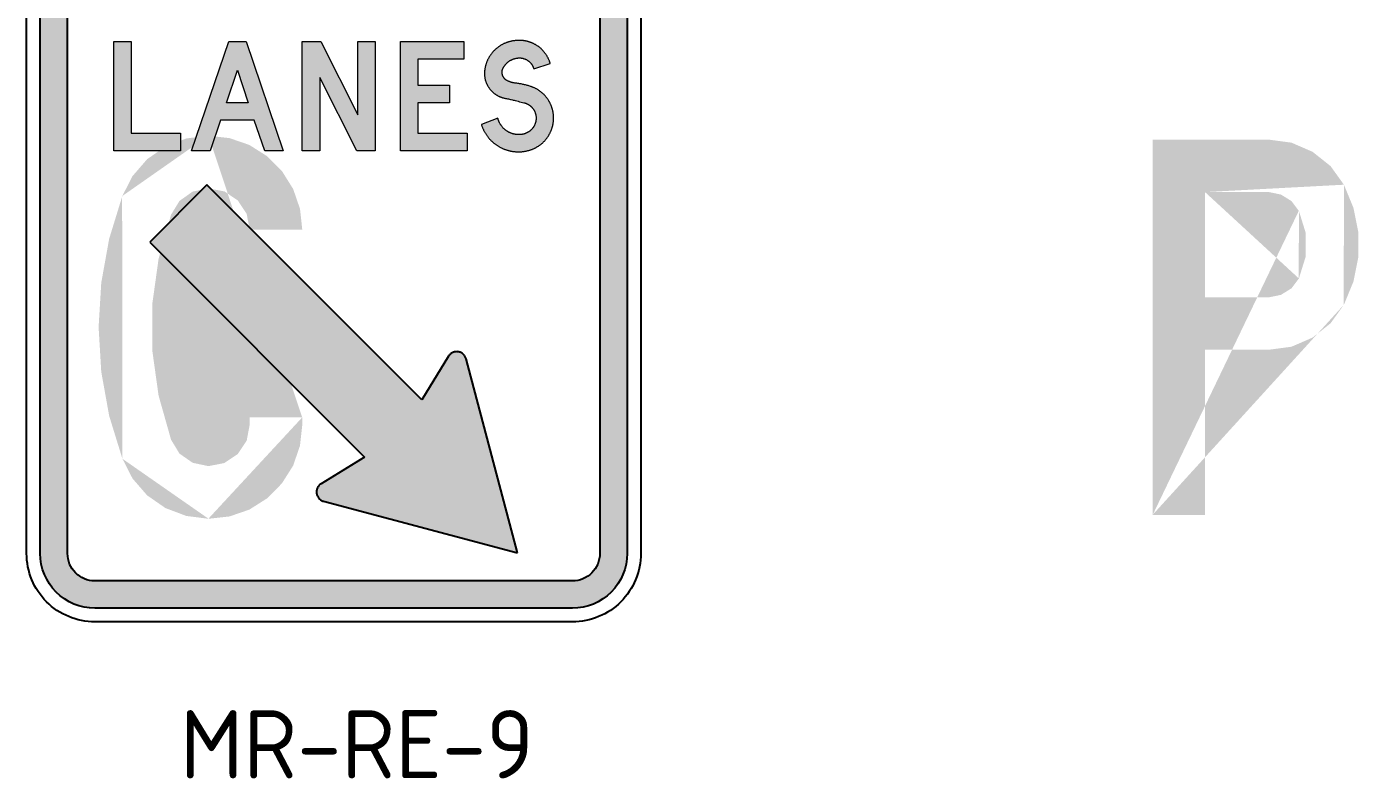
# Model space of a CAD drawing. Extents: x 214 to 1038, y -1303 to 253.
# Drawn here: x 214.1 to 409.2, y 50.1 to 160.3 of the extents above; entities that cross this region are included whole.
import ezdxf

# ---------------------------------------------------------------- set-up
doc = ezdxf.new("R2010")
doc.units = 0
doc.linetypes.add('CENTERX2', pattern=[101.6, 63.5, -12.7, 12.7, -12.7])
for name, color, linetype in [('GREEN', 84, 'CONTINUOUS'), ('L25', 1, 'CONTINUOUS'), ('L35', 3, 'CONTINUOUS')]:
    doc.layers.add(name, color=color, linetype=linetype)
doc.styles.add('ISO', font='iso3098b.shx')

msp = doc.modelspace()

# ---------------------------------------------------------------- hatches: boundary and pattern name
at = {"layer": 'GREEN'}
h = msp.add_hatch(color=256, dxfattribs=at)
h.paths.add_polyline_path([(254.47, 101.95), (254.44, 101.95)], flags=16)
edge = h.paths.add_edge_path()
edge.add_line((246.76, 103.05), (254.47, 103.05))
edge.add_line((254.47, 103.05), (254.47, 101.95))
edge.add_line((254.13, 98.88), (254.47, 101.95))
edge.add_line((254.13, 98.88), (253.13, 95.97))
edge.add_line((253.13, 95.97), (251.48, 93.36))
edge.add_line((251.48, 93.36), (249.31, 91.17))
edge.add_line((249.31, 91.17), (246.71, 89.52))
edge.add_line((246.71, 89.52), (243.8, 88.52))
edge.add_line((243.8, 88.52), (240.73, 88.18))
edge.add_line((240.73, 88.18), (237.48, 88.59))
edge.add_line((237.48, 88.59), (234.41, 89.75))
edge.add_line((234.41, 89.75), (231.73, 91.61))
edge.add_line((231.73, 91.61), (229.59, 94.08))
edge.add_line((229.59, 94.08), (228.1, 97))
edge.add_line((228.1, 97), (226.17, 103.26))
edge.add_line((226.17, 103.26), (225.01, 109.71))
edge.add_line((225.01, 109.71), (224.62, 116.25))
edge.add_line((224.62, 116.25), (225.01, 122.77))
edge.add_line((225.01, 122.77), (226.17, 129.22))
edge.add_line((226.17, 129.22), (228.1, 135.48))
edge.add_line((228.1, 135.48), (229.59, 138.39))
edge.add_line((229.59, 138.39), (231.73, 140.87))
edge.add_line((231.73, 140.87), (234.41, 142.72))
edge.add_line((234.41, 142.72), (237.48, 143.91))
edge.add_line((237.48, 143.91), (240.73, 144.3))
edge.add_line((240.73, 144.3), (243.8, 143.96))
edge.add_line((243.8, 143.96), (246.71, 142.96))
edge.add_line((246.71, 142.96), (249.31, 141.31))
edge.add_line((249.31, 141.31), (251.48, 139.14))
edge.add_line((251.48, 139.14), (253.13, 136.51))
edge.add_line((253.13, 136.51), (254.13, 133.6))
edge.add_line((254.13, 133.6), (254.47, 130.53))
edge.add_line((254.47, 130.53), (246.76, 130.53))
edge.add_line((246.76, 130.53), (246.32, 132.85))
edge.add_line((246.32, 132.85), (245.01, 134.84))
edge.add_line((245.01, 134.84), (243.05, 136.15))
edge.add_line((243.05, 136.15), (240.73, 136.59))
edge.add_line((240.73, 136.59), (238.41, 136.13))
edge.add_line((238.41, 136.13), (236.48, 134.76))
edge.add_line((236.48, 134.76), (235.24, 132.75))
edge.add_line((235.24, 132.75), (233.41, 126.28))
edge.add_line((233.41, 126.28), (232.48, 119.6))
edge.add_line((232.48, 119.6), (232.48, 112.88))
edge.add_line((232.48, 112.88), (233.41, 106.23))
edge.add_line((233.41, 106.23), (235.24, 99.76))
edge.add_line((235.24, 99.76), (236.48, 97.72))
edge.add_line((236.48, 97.72), (238.41, 96.38))
edge.add_line((238.41, 96.38), (240.73, 95.89))
edge.add_line((240.73, 95.89), (243.05, 96.35))
edge.add_line((243.05, 96.35), (245.01, 97.67))
edge.add_line((245.01, 97.67), (246.32, 99.63))
edge.add_line((246.32, 99.63), (246.76, 101.95))
edge.add_line((246.76, 101.95), (246.76, 103.05))
edge = h.paths.add_edge_path(flags=16)
edge.add_line((254.47, 103.05), (254.44, 103.05))
edge.add_line((240.73, 144.3), (240.7, 144.3))
edge.add_line((228.1, 135.48), (228.07, 135.48))
edge.add_line((228.1, 97), (228.07, 97))
edge.add_line((240.73, 88.18), (240.7, 88.18))
h = msp.add_hatch(color=256, dxfattribs=at)
h.paths.add_polyline_path([(396.13, 136.05), (396.1, 136.05)], flags=16)
edge = h.paths.add_edge_path(flags=17)
edge.add_line((386.77, 120.63), (386.77, 136.05))
edge.add_line((386.77, 136.05), (396.13, 136.05))
edge.add_line((397.88, 135.69), (396.13, 136.05))
edge.add_line((397.88, 135.69), (399.43, 134.73))
edge.add_line((399.43, 134.73), (400.51, 133.29))
edge.add_line((400.51, 133.29), (401.52, 130.04))
edge.add_line((401.52, 130.04), (401.52, 126.64))
edge.add_line((401.52, 126.64), (400.51, 123.39))
edge.add_line((400.51, 123.39), (399.43, 121.95))
edge.add_line((399.43, 121.95), (397.88, 120.99))
edge.add_line((397.88, 120.99), (396.13, 120.63))
edge.add_line((396.13, 120.63), (386.77, 120.63))
h.paths.add_polyline_path([(396.1, 143.73), (396.13, 143.73)], flags=16)
edge = h.paths.add_edge_path()
edge.add_line((386.77, 88.75), (379.09, 88.75))
edge.add_line((379.09, 88.75), (379.09, 143.73))
edge.add_line((379.09, 143.73), (396.13, 143.73))
edge.add_line((399.43, 143.29), (396.13, 143.73))
edge.add_line((399.43, 143.29), (402.52, 141.95))
edge.add_line((402.52, 141.95), (405.15, 139.86))
edge.add_line((405.15, 139.86), (407.11, 137.13))
edge.add_line((407.11, 137.13), (408.5, 133.75))
edge.add_line((408.5, 133.75), (409.22, 130.17))
edge.add_line((409.22, 130.17), (409.22, 126.51))
edge.add_line((409.22, 126.51), (408.5, 122.93))
edge.add_line((408.5, 122.93), (407.11, 119.55))
edge.add_line((407.11, 119.55), (405.15, 116.82))
edge.add_line((405.15, 116.82), (402.52, 114.73))
edge.add_line((402.52, 114.73), (399.43, 113.39))
edge.add_line((399.43, 113.39), (396.13, 112.95))
edge.add_line((396.13, 112.95), (386.77, 112.95))
edge.add_line((386.77, 112.95), (386.77, 88.75))
edge = h.paths.add_edge_path()
edge.add_line((386.77, 136.05), (386.75, 136.05))
edge.add_line((400.51, 123.39), (400.49, 123.39))
edge.add_line((400.51, 133.29), (400.49, 133.29))
edge.add_line((379.09, 88.75), (379.07, 88.75))
edge.add_line((407.11, 119.55), (407.08, 119.55))
edge.add_line((407.11, 137.13), (407.08, 137.13))
h = msp.add_hatch(color=256, dxfattribs=at)
h.paths.add_polyline_path([(396.13, 136.05), (396.1, 136.05)], flags=16)
edge = h.paths.add_edge_path(flags=17)
edge.add_line((386.77, 120.63), (386.77, 136.05))
edge.add_line((386.77, 136.05), (396.13, 136.05))
edge.add_line((397.88, 135.69), (396.13, 136.05))
edge.add_line((397.88, 135.69), (399.43, 134.73))
edge.add_line((399.43, 134.73), (400.51, 133.29))
edge.add_line((400.51, 133.29), (401.52, 130.04))
edge.add_line((401.52, 130.04), (401.52, 126.64))
edge.add_line((401.52, 126.64), (400.51, 123.39))
edge.add_line((400.51, 123.39), (399.43, 121.95))
edge.add_line((399.43, 121.95), (397.88, 120.99))
edge.add_line((397.88, 120.99), (396.13, 120.63))
edge.add_line((396.13, 120.63), (386.77, 120.63))
h.paths.add_polyline_path([(396.1, 143.73), (396.13, 143.73)], flags=16)
edge = h.paths.add_edge_path()
edge.add_line((386.77, 88.75), (379.09, 88.75))
edge.add_line((379.09, 88.75), (379.09, 143.73))
edge.add_line((379.09, 143.73), (396.13, 143.73))
edge.add_line((399.43, 143.29), (396.13, 143.73))
edge.add_line((399.43, 143.29), (402.52, 141.95))
edge.add_line((402.52, 141.95), (405.15, 139.86))
edge.add_line((405.15, 139.86), (407.11, 137.13))
edge.add_line((407.11, 137.13), (408.5, 133.75))
edge.add_line((408.5, 133.75), (409.22, 130.17))
edge.add_line((409.22, 130.17), (409.22, 126.51))
edge.add_line((409.22, 126.51), (408.5, 122.93))
edge.add_line((408.5, 122.93), (407.11, 119.55))
edge.add_line((407.11, 119.55), (405.15, 116.82))
edge.add_line((405.15, 116.82), (402.52, 114.73))
edge.add_line((402.52, 114.73), (399.43, 113.39))
edge.add_line((399.43, 113.39), (396.13, 112.95))
edge.add_line((396.13, 112.95), (386.77, 112.95))
edge.add_line((386.77, 112.95), (386.77, 88.75))
edge = h.paths.add_edge_path()
edge.add_line((386.77, 136.05), (386.75, 136.05))
edge.add_line((400.51, 123.39), (400.49, 123.39))
edge.add_line((400.51, 133.29), (400.49, 133.29))
edge.add_line((379.09, 88.75), (379.07, 88.75))
edge.add_line((407.11, 119.55), (407.08, 119.55))
edge.add_line((407.11, 137.13), (407.08, 137.13))
at = {"layer": 'L25'}
h = msp.add_hatch(color=256, dxfattribs=at)
edge = h.paths.add_edge_path(flags=16)
edge.add_line((220.07, 83.08), (220.07, 243.08))
edge.add_arc((224.07, 243.08), 4, 90, 180, ccw=False)
edge.add_line((224.07, 247.08), (294.07, 247.08))
edge.add_arc((294.07, 243.08), 4, 0, 90, ccw=False)
edge.add_line((298.07, 243.08), (298.07, 83.08))
edge.add_arc((294.07, 83.08), 4, -90, 0, ccw=False)
edge.add_line((294.07, 79.08), (224.07, 79.08))
edge.add_arc((224.07, 83.08), 4, 180, 270, ccw=False)
edge = h.paths.add_edge_path()
edge.add_line((216.07, 83.08), (216.07, 243.08))
edge.add_arc((224.07, 243.08), 8, 90, 180, ccw=False)
edge.add_line((224.07, 251.08), (294.07, 251.08))
edge.add_arc((294.07, 243.08), 8, 0, 90, ccw=False)
edge.add_line((302.07, 243.08), (302.07, 83.08))
edge.add_arc((294.07, 83.08), 8, -90, 0, ccw=False)
edge.add_line((294.07, 75.08), (224.07, 75.08))
edge.add_arc((224.07, 83.08), 8, 180, 270, ccw=False)
h = msp.add_hatch(color=256, dxfattribs=at)
h.paths.add_polyline_path([(268.86, 158.1), (278.14, 158.1), (278.14, 155.54), (271.42, 155.54), (271.42, 151.7), (276.06, 151.7), (276.06, 149.14), (271.42, 149.14), (271.42, 144.66), (278.62, 144.66), (278.62, 142.1), (268.86, 142.1)])
h.paths.add_polyline_path([(254.46, 158.1), (257.17, 158.1), (262.61, 147.38), (262.61, 158.1), (265.17, 158.1), (265.17, 142.1), (262.45, 142.1), (257.02, 152.82), (257.02, 142.1), (254.46, 142.1)])
h.paths.add_polyline_path([(238.25, 142.1), (243.68, 158.1), (246.24, 158.1), (251.67, 142.1), (248.96, 142.1), (247.44, 146.58), (242.48, 146.58), (240.96, 142.1)])
h.paths.add_polyline_path([(246.56, 149.14), (243.36, 149.14), (244.96, 153.94)], flags=16)
h.paths.add_polyline_path([(226.84, 158.1), (229.4, 158.1), (229.4, 144.66), (236.6, 144.66), (236.6, 142.1), (226.84, 142.1)])
h.paths.add_polyline_path([(286.15, 158.26), (286.07, 158.26), (285.99, 158.26), (285.91, 158.26), (285.83, 158.25), (285.74, 158.25), (285.66, 158.24), (285.58, 158.23), (285.5, 158.22), (285.42, 158.21), (285.34, 158.2), (285.26, 158.19), (285.18, 158.17), (285.1, 158.16), (285.02, 158.14), (284.94, 158.12), (284.86, 158.1), (284.78, 158.08), (284.7, 158.06), (284.63, 158.03), (284.55, 158.01), (284.47, 157.98), (284.4, 157.95), (284.32, 157.92), (284.24, 157.89), (284.17, 157.86), (284.09, 157.83), (284.02, 157.8), (283.94, 157.76), (283.87, 157.72), (283.8, 157.69), (283.73, 157.65), (283.66, 157.61), (283.58, 157.57), (283.51, 157.52), (283.45, 157.48), (283.38, 157.44), (283.31, 157.39), (283.24, 157.34), (283.18, 157.3), (283.11, 157.25), (283.05, 157.2), (282.99, 157.14), (282.92, 157.09), (282.86, 157.04), (282.8, 156.98), (282.74, 156.93), (282.68, 156.88), (282.62, 156.82), (282.56, 156.76), (282.51, 156.7), (282.45, 156.64), (282.4, 156.58), (282.34, 156.52), (282.29, 156.46), (282.24, 156.39), (282.19, 156.33), (282.14, 156.26), (282.09, 156.2), (282.04, 156.13), (282, 156.06), (281.95, 155.99), (281.91, 155.93), (281.87, 155.86), (281.82, 155.79), (281.79, 155.71), (281.75, 155.64), (281.71, 155.57), (281.67, 155.5), (281.63, 155.43), (281.6, 155.35), (281.57, 155.28), (281.53, 155.2), (281.5, 155.13), (281.47, 155.05), (281.45, 154.97), (281.42, 154.9), (281.39, 154.82), (281.37, 154.74), (281.35, 154.66), (281.32, 154.58), (281.31, 154.5), (281.28, 154.42), (281.27, 154.35), (281.25, 154.26), (281.24, 154.18), (281.22, 154.11), (281.21, 154.02), (281.2, 153.94), (281.19, 153.87), (281.18, 153.8), (281.18, 153.73), (281.17, 153.66), (281.16, 153.59), (281.16, 153.52), (281.16, 153.45), (281.16, 153.38), (281.16, 153.31), (281.17, 153.24), (281.17, 153.17), (281.18, 153.1), (281.19, 153.03), (281.2, 152.96), (281.2, 152.88), (281.22, 152.81), (281.23, 152.74), (281.24, 152.68), (281.26, 152.61), (281.27, 152.54), (281.29, 152.47), (281.31, 152.4), (281.33, 152.33), (281.36, 152.27), (281.38, 152.2), (281.4, 152.13), (281.43, 152.07), (281.45, 152), (281.48, 151.94), (281.51, 151.87), (281.54, 151.81), (281.57, 151.75), (281.61, 151.68), (281.64, 151.62), (281.68, 151.56), (281.71, 151.5), (281.75, 151.44), (281.79, 151.38), (281.83, 151.32), (281.87, 151.26), (281.91, 151.21), (281.95, 151.15), (282, 151.09), (282.04, 151.04), (282.09, 150.99), (282.14, 150.93), (282.18, 150.88), (282.23, 150.83), (282.29, 150.78), (282.34, 150.73), (282.39, 150.68), (282.44, 150.64), (282.49, 150.59), (282.55, 150.55), (282.6, 150.5), (282.66, 150.46), (282.72, 150.42), (282.78, 150.38), (282.84, 150.34), (282.9, 150.3), (282.96, 150.26), (283.01, 150.23), (283.07, 150.19), (283.13, 150.16), (283.2, 150.13), (283.26, 150.1), (283.32, 150.07), (283.38, 150.04), (283.44, 150.01), (283.51, 149.99), (283.57, 149.96), (283.64, 149.94), (283.7, 149.92), (283.77, 149.9), (283.83, 149.87), (283.9, 149.86), (283.97, 149.84), (284.03, 149.82), (284.1, 149.81), (284.17, 149.79), (284.23, 149.78), (284.38, 149.76), (284.52, 149.73), (284.67, 149.7), (284.81, 149.67), (284.96, 149.64), (285.1, 149.61), (285.25, 149.57), (285.39, 149.54), (285.53, 149.5), (285.67, 149.46), (285.89, 149.41), (286.1, 149.35), (286.31, 149.3), (286.52, 149.24), (286.74, 149.19), (286.95, 149.14), (287.01, 149.13), (287.06, 149.12), (287.11, 149.1), (287.17, 149.08), (287.22, 149.06), (287.27, 149.04), (287.33, 149.02), (287.37, 149), (287.42, 148.98), (287.48, 148.95), (287.53, 148.93), (287.57, 148.9), (287.62, 148.87), (287.67, 148.84), (287.72, 148.81), (287.76, 148.78), (287.8, 148.74), (287.85, 148.71), (287.89, 148.68), (287.94, 148.64), (287.98, 148.6), (288.02, 148.56), (288.06, 148.52), (288.1, 148.48), (288.14, 148.44), (288.17, 148.4), (288.21, 148.36), (288.24, 148.32), (288.28, 148.27), (288.31, 148.22), (288.34, 148.18), (288.37, 148.13), (288.4, 148.09), (288.43, 148.04), (288.46, 147.99), (288.48, 147.94), (288.51, 147.89), (288.53, 147.84), (288.55, 147.79), (288.57, 147.73), (288.6, 147.68), (288.61, 147.63), (288.63, 147.58), (288.64, 147.52), (288.66, 147.47), (288.67, 147.42), (288.68, 147.36), (288.69, 147.31), (288.7, 147.25), (288.71, 147.2), (288.72, 147.14), (288.73, 147.08), (288.73, 147.03), (288.73, 146.97), (288.73, 146.92), (288.73, 146.86), (288.73, 146.81), (288.73, 146.75), (288.73, 146.69), (288.72, 146.64), (288.71, 146.58), (288.7, 146.53), (288.69, 146.47), (288.68, 146.42), (288.67, 146.36), (288.66, 146.31), (288.64, 146.25), (288.63, 146.2), (288.61, 146.14), (288.59, 146.09), (288.57, 146.04), (288.55, 145.98), (288.53, 145.93), (288.51, 145.88), (288.48, 145.83), (288.46, 145.78), (288.43, 145.73), (288.4, 145.68), (288.37, 145.63), (288.34, 145.58), (288.31, 145.54), (288.28, 145.49), (288.25, 145.45), (288.21, 145.4), (288.18, 145.36), (288.14, 145.32), (288.1, 145.27), (288.06, 145.23), (288.02, 145.19), (287.98, 145.15), (287.94, 145.11), (287.9, 145.08), (287.86, 145.04), (287.82, 145), (287.77, 144.97), (287.72, 144.94), (287.68, 144.9), (287.63, 144.87), (287.58, 144.84), (287.53, 144.81), (287.48, 144.78), (287.43, 144.76), (287.39, 144.73), (287.34, 144.71), (287.28, 144.68), (287.23, 144.66), (287.18, 144.64), (287.13, 144.62), (287.07, 144.6), (287.02, 144.59), (286.97, 144.57), (286.91, 144.56), (286.86, 144.54), (286.8, 144.53), (286.75, 144.52), (286.69, 144.51), (286.63, 144.5), (286.57, 144.49), (286.5, 144.49), (286.44, 144.48), (286.38, 144.48), (286.31, 144.48), (286.25, 144.47), (286.18, 144.47), (286.11, 144.47), (286.05, 144.48), (285.99, 144.48), (285.92, 144.48), (285.86, 144.49), (285.79, 144.5), (285.73, 144.51), (285.66, 144.52), (285.6, 144.53), (285.54, 144.54), (285.47, 144.56), (285.41, 144.57), (285.35, 144.59), (285.29, 144.61), (285.23, 144.62), (285.16, 144.65), (285.1, 144.67), (285.04, 144.69), (284.98, 144.72), (284.92, 144.74), (284.86, 144.77), (284.8, 144.8), (284.75, 144.83), (284.69, 144.85), (284.63, 144.89), (284.58, 144.92), (284.52, 144.95), (284.47, 144.99), (284.41, 145.02), (284.36, 145.06), (284.3, 145.1), (284.26, 145.14), (284.2, 145.18), (284.15, 145.22), (284.1, 145.26), (284.06, 145.31), (284.01, 145.35), (283.96, 145.39), (283.92, 145.44), (283.87, 145.49), (283.83, 145.54), (283.79, 145.58), (283.74, 145.63), (283.7, 145.69), (283.67, 145.74), (283.63, 145.79), (283.59, 145.84), (283.55, 145.89), (283.52, 145.95), (283.48, 146.01), (283.45, 146.06), (283.42, 146.12), (283.39, 146.18), (283.36, 146.23), (283.33, 146.29), (283.3, 146.35), (283.28, 146.41), (283.25, 146.47), (283.23, 146.53), (283.21, 146.59), (283.19, 146.65), (283.17, 146.72), (283.15, 146.78), (283.13, 146.84), (283.12, 146.9), (280.72, 145.94), (280.74, 145.86), (280.77, 145.77), (280.8, 145.69), (280.83, 145.61), (280.86, 145.53), (280.9, 145.45), (280.93, 145.37), (280.97, 145.29), (281, 145.21), (281.04, 145.13), (281.08, 145.05), (281.12, 144.97), (281.16, 144.89), (281.21, 144.82), (281.25, 144.74), (281.3, 144.67), (281.34, 144.59), (281.39, 144.52), (281.44, 144.44), (281.49, 144.37), (281.54, 144.3), (281.59, 144.23), (281.64, 144.16), (281.7, 144.09), (281.75, 144.02), (281.81, 143.96), (281.87, 143.89), (281.92, 143.82), (281.98, 143.76), (282.04, 143.7), (282.11, 143.63), (282.17, 143.57), (282.23, 143.51), (282.29, 143.45), (282.36, 143.39), (282.42, 143.33), (282.49, 143.28), (282.56, 143.22), (282.63, 143.17), (282.7, 143.11), (282.77, 143.06), (282.84, 143.01), (282.91, 142.96), (282.99, 142.91), (283.06, 142.86), (283.13, 142.81), (283.21, 142.77), (283.28, 142.72), (283.36, 142.68), (283.43, 142.63), (283.51, 142.6), (283.59, 142.55), (283.67, 142.52), (283.75, 142.48), (283.83, 142.44), (283.91, 142.41), (283.99, 142.37), (284.07, 142.34), (284.15, 142.31), (284.23, 142.28), (284.32, 142.25), (284.4, 142.23), (284.48, 142.2), (284.57, 142.17), (284.65, 142.15), (284.74, 142.13), (284.82, 142.11), (284.91, 142.09), (285, 142.07), (285.08, 142.05), (285.17, 142.03), (285.25, 142.02), (285.34, 142.01), (285.43, 142), (285.51, 141.99), (285.6, 141.98), (285.69, 141.97), (285.78, 141.96), (285.86, 141.96), (285.95, 141.95), (286.04, 141.95), (286.13, 141.95), (286.22, 141.95), (286.31, 141.95), (286.39, 141.96), (286.48, 141.96), (286.57, 141.97), (286.65, 141.97), (286.74, 141.99), (286.83, 142), (286.92, 142.01), (287, 142.02), (287.09, 142.03), (287.18, 142.05), (287.26, 142.07), (287.35, 142.08), (287.43, 142.1), (287.51, 142.12), (287.59, 142.14), (287.67, 142.16), (287.75, 142.18), (287.83, 142.21), (287.9, 142.23), (287.98, 142.26), (288.06, 142.29), (288.13, 142.31), (288.21, 142.35), (288.28, 142.38), (288.36, 142.41), (288.43, 142.44), (288.5, 142.48), (288.58, 142.51), (288.65, 142.55), (288.72, 142.59), (288.79, 142.63), (288.86, 142.67), (288.93, 142.71), (289, 142.75), (289.07, 142.8), (289.14, 142.84), (289.2, 142.89), (289.27, 142.93), (289.33, 142.98), (289.4, 143.03), (289.46, 143.08), (289.52, 143.14), (289.59, 143.19), (289.65, 143.24), (289.71, 143.29), (289.77, 143.35), (289.83, 143.41), (289.88, 143.46), (289.94, 143.52), (289.99, 143.58), (290.05, 143.64), (290.1, 143.7), (290.15, 143.77), (290.2, 143.83), (290.26, 143.89), (290.31, 143.96), (290.35, 144.02), (290.4, 144.09), (290.45, 144.16), (290.49, 144.22), (290.54, 144.29), (290.58, 144.36), (290.62, 144.43), (290.66, 144.5), (290.7, 144.57), (290.74, 144.64), (290.78, 144.72), (290.81, 144.79), (290.85, 144.86), (290.88, 144.94), (290.91, 145.01), (290.94, 145.09), (290.97, 145.16), (291, 145.24), (291.03, 145.32), (291.05, 145.39), (291.08, 145.47), (291.1, 145.55), (291.12, 145.63), (291.14, 145.7), (291.16, 145.78), (291.18, 145.86), (291.2, 145.94), (291.21, 146.02), (291.23, 146.1), (291.24, 146.18), (291.25, 146.26), (291.26, 146.34), (291.27, 146.42), (291.28, 146.5), (291.28, 146.58), (291.29, 146.66), (291.29, 146.75), (291.29, 146.83), (291.29, 146.91), (291.29, 146.99), (291.29, 147.07), (291.29, 147.15), (291.28, 147.23), (291.28, 147.31), (291.27, 147.39), (291.26, 147.47), (291.25, 147.55), (291.24, 147.63), (291.23, 147.71), (291.21, 147.79), (291.2, 147.87), (291.18, 147.95), (291.16, 148.03), (291.15, 148.11), (291.13, 148.18), (291.1, 148.26), (291.08, 148.34), (291.05, 148.42), (291.03, 148.49), (291, 148.57), (290.97, 148.64), (290.95, 148.72), (290.91, 148.8), (290.88, 148.87), (290.85, 148.94), (290.81, 149.02), (290.78, 149.09), (290.74, 149.16), (290.71, 149.23), (290.67, 149.3), (290.62, 149.37), (290.59, 149.44), (290.54, 149.51), (290.5, 149.58), (290.45, 149.65), (290.41, 149.71), (290.36, 149.78), (290.31, 149.84), (290.26, 149.91), (290.21, 149.97), (290.16, 150.03), (290.11, 150.09), (290.06, 150.15), (290, 150.21), (289.95, 150.27), (289.89, 150.33), (289.83, 150.39), (289.77, 150.44), (289.71, 150.5), (289.65, 150.55), (289.59, 150.61), (289.53, 150.66), (289.47, 150.71), (289.41, 150.76), (289.34, 150.81), (289.28, 150.86), (289.21, 150.9), (289.15, 150.95), (289.08, 150.99), (289.01, 151.04), (288.94, 151.08), (288.87, 151.12), (288.8, 151.16), (288.73, 151.2), (288.66, 151.23), (288.58, 151.27), (288.51, 151.31), (288.44, 151.34), (288.37, 151.37), (288.29, 151.4), (288.22, 151.43), (288.14, 151.46), (288.07, 151.49), (287.99, 151.52), (287.91, 151.54), (287.79, 151.58), (287.67, 151.62), (287.55, 151.65), (287.42, 151.69), (287.3, 151.72), (287.18, 151.75), (287.05, 151.78), (286.93, 151.81), (286.8, 151.84), (286.68, 151.86), (286.56, 151.89), (286.43, 151.91), (286.31, 151.93), (286.18, 151.95), (286.05, 151.97), (285.93, 151.99), (285.8, 152.01), (285.67, 152.02), (285.61, 152.03), (285.54, 152.04), (285.47, 152.05), (285.4, 152.07), (285.34, 152.08), (285.27, 152.09), (285.2, 152.11), (285.13, 152.13), (285.07, 152.15), (285, 152.17), (284.94, 152.19), (284.87, 152.21), (284.81, 152.24), (284.74, 152.26), (284.68, 152.29), (284.62, 152.31), (284.56, 152.34), (284.52, 152.36), (284.48, 152.38), (284.44, 152.4), (284.4, 152.42), (284.37, 152.45), (284.33, 152.47), (284.3, 152.5), (284.27, 152.52), (284.23, 152.55), (284.2, 152.58), (284.17, 152.61), (284.14, 152.64), (284.11, 152.67), (284.08, 152.7), (284.05, 152.73), (284.03, 152.77), (284, 152.8), (283.98, 152.84), (283.96, 152.87), (283.93, 152.91), (283.91, 152.95), (283.89, 152.99), (283.87, 153.03), (283.86, 153.06), (283.84, 153.1), (283.82, 153.14), (283.81, 153.18), (283.8, 153.23), (283.79, 153.27), (283.78, 153.31), (283.77, 153.35), (283.76, 153.39), (283.76, 153.44), (283.75, 153.48), (283.75, 153.52), (283.75, 153.56), (283.75, 153.6), (283.75, 153.65), (283.75, 153.69), (283.75, 153.74), (283.76, 153.78), (283.76, 153.82), (283.77, 153.86), (283.78, 153.9), (283.79, 153.94), (283.8, 153.99), (283.81, 154.03), (283.83, 154.07), (283.84, 154.11), (283.86, 154.15), (283.88, 154.19), (283.9, 154.23), (283.92, 154.26), (283.94, 154.32), (283.97, 154.37), (284, 154.42), (284.04, 154.47), (284.07, 154.52), (284.11, 154.57), (284.14, 154.62), (284.18, 154.67), (284.22, 154.71), (284.26, 154.76), (284.3, 154.8), (284.34, 154.85), (284.38, 154.89), (284.42, 154.93), (284.47, 154.98), (284.51, 155.02), (284.56, 155.06), (284.6, 155.1), (284.65, 155.13), (284.7, 155.17), (284.75, 155.21), (284.8, 155.24), (284.85, 155.27), (284.9, 155.31), (284.95, 155.34), (285, 155.37), (285.06, 155.4), (285.11, 155.42), (285.17, 155.45), (285.22, 155.47), (285.28, 155.5), (285.33, 155.52), (285.39, 155.54), (285.44, 155.56), (285.5, 155.58), (285.56, 155.6), (285.62, 155.62), (285.68, 155.63), (285.73, 155.64), (285.79, 155.65), (285.85, 155.67), (285.91, 155.68), (285.97, 155.69), (286.03, 155.69), (286.09, 155.7), (286.15, 155.7), (286.21, 155.7), (286.26, 155.71), (286.32, 155.71), (286.37, 155.7), (286.43, 155.7), (286.48, 155.7), (286.53, 155.69), (286.58, 155.69), (286.64, 155.68), (286.69, 155.67), (286.75, 155.66), (286.8, 155.65), (286.85, 155.63), (286.9, 155.62), (286.95, 155.6), (287, 155.58), (287.06, 155.57), (287.11, 155.55), (287.16, 155.52), (287.21, 155.5), (287.25, 155.48), (287.3, 155.46), (287.35, 155.43), (287.4, 155.4), (287.45, 155.38), (287.49, 155.34), (287.53, 155.32), (287.58, 155.28), (287.62, 155.25), (287.66, 155.22), (287.71, 155.18), (287.74, 155.15), (287.79, 155.11), (287.83, 155.07), (287.86, 155.03), (287.9, 154.99), (287.94, 154.96), (287.97, 154.91), (288.01, 154.87), (288.04, 154.83), (288.07, 154.78), (288.1, 154.74), (288.13, 154.69), (288.16, 154.65), (288.19, 154.6), (288.21, 154.55), (288.24, 154.5), (288.26, 154.46), (288.28, 154.41), (288.31, 154.36), (288.32, 154.31), (288.34, 154.26), (288.36, 154.21), (288.38, 154.15), (288.39, 154.1), (290.79, 154.9), (290.77, 154.98), (290.74, 155.05), (290.72, 155.13), (290.69, 155.2), (290.67, 155.27), (290.64, 155.35), (290.61, 155.42), (290.58, 155.49), (290.55, 155.56), (290.51, 155.63), (290.48, 155.7), (290.44, 155.77), (290.41, 155.84), (290.37, 155.91), (290.33, 155.98), (290.29, 156.05), (290.25, 156.11), (290.21, 156.18), (290.17, 156.24), (290.12, 156.31), (290.07, 156.37), (290.03, 156.43), (289.98, 156.49), (289.93, 156.55), (289.88, 156.62), (289.83, 156.67), (289.78, 156.73), (289.72, 156.79), (289.67, 156.85), (289.62, 156.9), (289.56, 156.96), (289.51, 157.01), (289.45, 157.07), (289.39, 157.12), (289.33, 157.17), (289.27, 157.22), (289.21, 157.27), (289.15, 157.32), (289.09, 157.36), (289.02, 157.41), (288.96, 157.45), (288.89, 157.5), (288.83, 157.54), (288.76, 157.58), (288.69, 157.62), (288.63, 157.66), (288.56, 157.7), (288.49, 157.74), (288.42, 157.77), (288.35, 157.81), (288.28, 157.84), (288.21, 157.87), (288.14, 157.9), (288.07, 157.93), (287.99, 157.96), (287.92, 157.99), (287.84, 158.01), (287.77, 158.04), (287.7, 158.06), (287.62, 158.09), (287.55, 158.11), (287.47, 158.12), (287.4, 158.15), (287.32, 158.16), (287.24, 158.18), (287.17, 158.19), (287.09, 158.21), (287.01, 158.22), (286.93, 158.23), (286.86, 158.24), (286.78, 158.24), (286.7, 158.25), (286.62, 158.26), (286.55, 158.26), (286.47, 158.27), (286.39, 158.27), (286.31, 158.27), (286.23, 158.27)])
at = {"layer": 'L25', "linetype": 'CENTERX2'}
h = msp.add_hatch(color=256, dxfattribs=at)
edge = h.paths.add_edge_path()
edge.add_line((232.11, 128.71), (263.59, 97.23))
edge.add_line((263.59, 97.23), (257.21, 93.31))
edge.add_arc((257.95, 92.11), 1.41, 121.569, 255.1185)
edge.add_line((257.59, 90.75), (286.01, 83.2))
edge.add_line((286.01, 83.2), (278.46, 111.62))
edge.add_arc((277.1, 111.26), 1.41, 14.8815, 148.431)
edge.add_line((275.9, 112), (271.99, 105.62))
edge.add_line((271.99, 105.62), (240.5, 137.1))
edge.add_line((240.5, 137.1), (232.11, 128.71))

# ---------------------------------------------------------------- linework, layer by layer
at = {"layer": 'L25'}
for points in [[(216.07, 83.08), (216.07, 243.08, -0.414214), (224.07, 251.08), (294.07, 251.08, -0.414214), (302.07, 243.08), (302.07, 83.08, -0.414214), (294.07, 75.08), (224.07, 75.08, -0.414214)], [(220.07, 83.08), (220.07, 243.08, -0.414214), (224.07, 247.08), (294.07, 247.08, -0.414214), (298.07, 243.08), (298.07, 83.08, -0.414214), (294.07, 79.08), (224.07, 79.08, -0.414214)]]:
    msp.add_lwpolyline(points, format="xyb", close=True, dxfattribs=at)
at = {"layer": 'L25', "lineweight": 0}
for points in [[(226.84, 158.1), (229.4, 158.1), (229.4, 144.66), (236.6, 144.66), (236.6, 142.1), (226.84, 142.1), (226.84, 158.1)], [(238.25, 142.1), (243.68, 158.1), (246.24, 158.1), (251.67, 142.1), (248.96, 142.1), (247.44, 146.58), (242.48, 146.58), (240.96, 142.1), (238.25, 142.1)], [(254.46, 158.1), (257.17, 158.1), (262.61, 147.38), (262.61, 158.1), (265.17, 158.1), (265.17, 142.1), (262.45, 142.1), (257.02, 152.82), (257.02, 142.1), (254.46, 142.1), (254.46, 158.1)], [(268.86, 158.1), (278.14, 158.1), (278.14, 155.54), (271.42, 155.54), (271.42, 151.7), (276.06, 151.7), (276.06, 149.14), (271.42, 149.14), (271.42, 144.66), (278.62, 144.66), (278.62, 142.1), (268.86, 142.1), (268.86, 158.1)], [(286.15, 158.26), (286.07, 158.26), (285.99, 158.26), (285.91, 158.26), (285.83, 158.25), (285.74, 158.25), (285.66, 158.24), (285.58, 158.23), (285.5, 158.22), (285.42, 158.21), (285.34, 158.2), (285.26, 158.19), (285.18, 158.17), (285.1, 158.16), (285.02, 158.14), (284.94, 158.12), (284.86, 158.1), (284.78, 158.08), (284.7, 158.06), (284.63, 158.03), (284.55, 158.01), (284.47, 157.98), (284.4, 157.95), (284.32, 157.92), (284.24, 157.89), (284.17, 157.86), (284.09, 157.83), (284.02, 157.8), (283.94, 157.76), (283.87, 157.72), (283.8, 157.69), (283.73, 157.65), (283.66, 157.61), (283.58, 157.57), (283.51, 157.52), (283.45, 157.48), (283.38, 157.44), (283.31, 157.39), (283.24, 157.34), (283.18, 157.3), (283.11, 157.25), (283.05, 157.2), (282.99, 157.14), (282.92, 157.09), (282.86, 157.04), (282.8, 156.98), (282.74, 156.93), (282.68, 156.88), (282.62, 156.82), (282.56, 156.76), (282.51, 156.7), (282.45, 156.64), (282.4, 156.58), (282.34, 156.52), (282.29, 156.46), (282.24, 156.39), (282.19, 156.33), (282.14, 156.26), (282.09, 156.2), (282.04, 156.13), (282, 156.06), (281.95, 155.99), (281.91, 155.93), (281.87, 155.86), (281.82, 155.79), (281.79, 155.71), (281.75, 155.64), (281.71, 155.57), (281.67, 155.5), (281.63, 155.43), (281.6, 155.35), (281.57, 155.28), (281.53, 155.2), (281.5, 155.13), (281.47, 155.05), (281.45, 154.97), (281.42, 154.9), (281.39, 154.82), (281.37, 154.74), (281.35, 154.66), (281.32, 154.58), (281.31, 154.5), (281.28, 154.42), (281.27, 154.35), (281.25, 154.26), (281.24, 154.18), (281.22, 154.11), (281.21, 154.02), (281.2, 153.94), (281.19, 153.87), (281.18, 153.8), (281.18, 153.73), (281.17, 153.66), (281.16, 153.59), (281.16, 153.52), (281.16, 153.45), (281.16, 153.38), (281.16, 153.31), (281.17, 153.24), (281.17, 153.17), (281.18, 153.1), (281.19, 153.03), (281.2, 152.96), (281.2, 152.88), (281.22, 152.81), (281.23, 152.74), (281.24, 152.68), (281.26, 152.61), (281.27, 152.54), (281.29, 152.47), (281.31, 152.4), (281.33, 152.33), (281.36, 152.27), (281.38, 152.2), (281.4, 152.13), (281.43, 152.07), (281.45, 152), (281.48, 151.94), (281.51, 151.87), (281.54, 151.81), (281.57, 151.75), (281.61, 151.68), (281.64, 151.62), (281.68, 151.56), (281.71, 151.5), (281.75, 151.44), (281.79, 151.38), (281.83, 151.32), (281.87, 151.26), (281.91, 151.21), (281.95, 151.15), (282, 151.09), (282.04, 151.04), (282.09, 150.99), (282.14, 150.93), (282.18, 150.88), (282.23, 150.83), (282.29, 150.78), (282.34, 150.73), (282.39, 150.68), (282.44, 150.64), (282.49, 150.59), (282.55, 150.55), (282.6, 150.5), (282.66, 150.46), (282.72, 150.42), (282.78, 150.38), (282.84, 150.34), (282.9, 150.3), (282.96, 150.26), (283.01, 150.23), (283.07, 150.19), (283.13, 150.16), (283.2, 150.13), (283.26, 150.1), (283.32, 150.07), (283.38, 150.04), (283.44, 150.01), (283.51, 149.99), (283.57, 149.96), (283.64, 149.94), (283.7, 149.92), (283.77, 149.9), (283.83, 149.87), (283.9, 149.86), (283.97, 149.84), (284.03, 149.82), (284.1, 149.81), (284.17, 149.79), (284.23, 149.78), (284.38, 149.76), (284.52, 149.73), (284.67, 149.7), (284.81, 149.67), (284.96, 149.64), (285.1, 149.61), (285.25, 149.57), (285.39, 149.54), (285.53, 149.5), (285.67, 149.46), (285.89, 149.41), (286.1, 149.35), (286.31, 149.3), (286.52, 149.24), (286.74, 149.19), (286.95, 149.14), (287.01, 149.13), (287.06, 149.12), (287.11, 149.1), (287.17, 149.08), (287.22, 149.06), (287.27, 149.04), (287.33, 149.02), (287.37, 149), (287.42, 148.98), (287.48, 148.95), (287.53, 148.93), (287.57, 148.9), (287.62, 148.87), (287.67, 148.84), (287.72, 148.81), (287.76, 148.78), (287.8, 148.74), (287.85, 148.71), (287.89, 148.68), (287.94, 148.64), (287.98, 148.6), (288.02, 148.56), (288.06, 148.52), (288.1, 148.48), (288.14, 148.44), (288.17, 148.4), (288.21, 148.36), (288.24, 148.32), (288.28, 148.27), (288.31, 148.22), (288.34, 148.18), (288.37, 148.13), (288.4, 148.09), (288.43, 148.04), (288.46, 147.99), (288.48, 147.94), (288.51, 147.89), (288.53, 147.84), (288.55, 147.79), (288.57, 147.73), (288.6, 147.68), (288.61, 147.63), (288.63, 147.58), (288.64, 147.52), (288.66, 147.47), (288.67, 147.42), (288.68, 147.36), (288.69, 147.31), (288.7, 147.25), (288.71, 147.2), (288.72, 147.14), (288.73, 147.08), (288.73, 147.03), (288.73, 146.97), (288.73, 146.92), (288.73, 146.86), (288.73, 146.81), (288.73, 146.75), (288.73, 146.69), (288.72, 146.64), (288.71, 146.58), (288.7, 146.53), (288.69, 146.47), (288.68, 146.42), (288.67, 146.36), (288.66, 146.31), (288.64, 146.25), (288.63, 146.2), (288.61, 146.14), (288.59, 146.09), (288.57, 146.04), (288.55, 145.98), (288.53, 145.93), (288.51, 145.88), (288.48, 145.83), (288.46, 145.78), (288.43, 145.73), (288.4, 145.68), (288.37, 145.63), (288.34, 145.58), (288.31, 145.54), (288.28, 145.49), (288.25, 145.45), (288.21, 145.4), (288.18, 145.36), (288.14, 145.32), (288.1, 145.27), (288.06, 145.23), (288.02, 145.19), (287.98, 145.15), (287.94, 145.11), (287.9, 145.08), (287.86, 145.04), (287.82, 145), (287.77, 144.97), (287.72, 144.94), (287.68, 144.9), (287.63, 144.87), (287.58, 144.84), (287.53, 144.81), (287.48, 144.78), (287.43, 144.76), (287.39, 144.73), (287.34, 144.71), (287.28, 144.68), (287.23, 144.66), (287.18, 144.64), (287.13, 144.62), (287.07, 144.6), (287.02, 144.59), (286.97, 144.57), (286.91, 144.56), (286.86, 144.54), (286.8, 144.53), (286.75, 144.52), (286.69, 144.51), (286.63, 144.5), (286.57, 144.49), (286.5, 144.49), (286.44, 144.48), (286.38, 144.48), (286.31, 144.48), (286.25, 144.47), (286.18, 144.47), (286.11, 144.47), (286.05, 144.48), (285.99, 144.48), (285.92, 144.48), (285.86, 144.49), (285.79, 144.5), (285.73, 144.51), (285.66, 144.52), (285.6, 144.53), (285.54, 144.54), (285.47, 144.56), (285.41, 144.57), (285.35, 144.59), (285.29, 144.61), (285.23, 144.62), (285.16, 144.65), (285.1, 144.67), (285.04, 144.69), (284.98, 144.72), (284.92, 144.74), (284.86, 144.77), (284.8, 144.8), (284.75, 144.83), (284.69, 144.85), (284.63, 144.89), (284.58, 144.92), (284.52, 144.95), (284.47, 144.99), (284.41, 145.02), (284.36, 145.06), (284.3, 145.1), (284.26, 145.14), (284.2, 145.18), (284.15, 145.22), (284.1, 145.26), (284.06, 145.31), (284.01, 145.35), (283.96, 145.39), (283.92, 145.44), (283.87, 145.49), (283.83, 145.54), (283.79, 145.58), (283.74, 145.63), (283.7, 145.69), (283.67, 145.74), (283.63, 145.79), (283.59, 145.84), (283.55, 145.89), (283.52, 145.95), (283.48, 146.01), (283.45, 146.06), (283.42, 146.12), (283.39, 146.18), (283.36, 146.23), (283.33, 146.29), (283.3, 146.35), (283.28, 146.41), (283.25, 146.47), (283.23, 146.53), (283.21, 146.59), (283.19, 146.65), (283.17, 146.72), (283.15, 146.78), (283.13, 146.84), (283.12, 146.9), (280.72, 145.94), (280.74, 145.86), (280.77, 145.77), (280.8, 145.69), (280.83, 145.61), (280.86, 145.53), (280.9, 145.45), (280.93, 145.37), (280.97, 145.29), (281, 145.21), (281.04, 145.13), (281.08, 145.05), (281.12, 144.97), (281.16, 144.89), (281.21, 144.82), (281.25, 144.74), (281.3, 144.67), (281.34, 144.59), (281.39, 144.52), (281.44, 144.44), (281.49, 144.37), (281.54, 144.3), (281.59, 144.23), (281.64, 144.16), (281.7, 144.09), (281.75, 144.02), (281.81, 143.96), (281.87, 143.89), (281.92, 143.82), (281.98, 143.76), (282.04, 143.7), (282.11, 143.63), (282.17, 143.57), (282.23, 143.51), (282.29, 143.45), (282.36, 143.39), (282.42, 143.33), (282.49, 143.28), (282.56, 143.22), (282.63, 143.17), (282.7, 143.11), (282.77, 143.06), (282.84, 143.01), (282.91, 142.96), (282.99, 142.91), (283.06, 142.86), (283.13, 142.81), (283.21, 142.77), (283.28, 142.72), (283.36, 142.68), (283.43, 142.63), (283.51, 142.6), (283.59, 142.55), (283.67, 142.52), (283.75, 142.48), (283.83, 142.44), (283.91, 142.41), (283.99, 142.37), (284.07, 142.34), (284.15, 142.31), (284.23, 142.28), (284.32, 142.25), (284.4, 142.23), (284.48, 142.2), (284.57, 142.17), (284.65, 142.15), (284.74, 142.13), (284.82, 142.11), (284.91, 142.09), (285, 142.07), (285.08, 142.05), (285.17, 142.03), (285.25, 142.02), (285.34, 142.01), (285.43, 142), (285.51, 141.99), (285.6, 141.98), (285.69, 141.97), (285.78, 141.96), (285.86, 141.96), (285.95, 141.95), (286.04, 141.95), (286.13, 141.95), (286.22, 141.95), (286.31, 141.95), (286.39, 141.96), (286.48, 141.96), (286.57, 141.97), (286.65, 141.97), (286.74, 141.99), (286.83, 142), (286.92, 142.01), (287, 142.02), (287.09, 142.03), (287.18, 142.05), (287.26, 142.07), (287.35, 142.08), (287.43, 142.1), (287.51, 142.12), (287.59, 142.14), (287.67, 142.16), (287.75, 142.18), (287.83, 142.21), (287.9, 142.23), (287.98, 142.26), (288.06, 142.29), (288.13, 142.31), (288.21, 142.35), (288.28, 142.38), (288.36, 142.41), (288.43, 142.44), (288.5, 142.48), (288.58, 142.51), (288.65, 142.55), (288.72, 142.59), (288.79, 142.63), (288.86, 142.67), (288.93, 142.71), (289, 142.75), (289.07, 142.8), (289.14, 142.84), (289.2, 142.89), (289.27, 142.93), (289.33, 142.98), (289.4, 143.03), (289.46, 143.08), (289.52, 143.14), (289.59, 143.19), (289.65, 143.24), (289.71, 143.29), (289.77, 143.35), (289.83, 143.41), (289.88, 143.46), (289.94, 143.52), (289.99, 143.58), (290.05, 143.64), (290.1, 143.7), (290.15, 143.77), (290.2, 143.83), (290.26, 143.89), (290.31, 143.96), (290.35, 144.02), (290.4, 144.09), (290.45, 144.16), (290.49, 144.22), (290.54, 144.29), (290.58, 144.36), (290.62, 144.43), (290.66, 144.5), (290.7, 144.57), (290.74, 144.64), (290.78, 144.72), (290.81, 144.79), (290.85, 144.86), (290.88, 144.94), (290.91, 145.01), (290.94, 145.09), (290.97, 145.16), (291, 145.24), (291.03, 145.32), (291.05, 145.39), (291.08, 145.47), (291.1, 145.55), (291.12, 145.63), (291.14, 145.7), (291.16, 145.78), (291.18, 145.86), (291.2, 145.94), (291.21, 146.02), (291.23, 146.1), (291.24, 146.18), (291.25, 146.26), (291.26, 146.34), (291.27, 146.42), (291.28, 146.5), (291.28, 146.58), (291.29, 146.66), (291.29, 146.75), (291.29, 146.83), (291.29, 146.91), (291.29, 146.99), (291.29, 147.07), (291.29, 147.15), (291.28, 147.23), (291.28, 147.31), (291.27, 147.39), (291.26, 147.47), (291.25, 147.55), (291.24, 147.63), (291.23, 147.71), (291.21, 147.79), (291.2, 147.87), (291.18, 147.95), (291.16, 148.03), (291.15, 148.11), (291.13, 148.18), (291.1, 148.26), (291.08, 148.34), (291.05, 148.42), (291.03, 148.49), (291, 148.57), (290.97, 148.64), (290.95, 148.72), (290.91, 148.8), (290.88, 148.87), (290.85, 148.94), (290.81, 149.02), (290.78, 149.09), (290.74, 149.16), (290.71, 149.23), (290.67, 149.3), (290.62, 149.37), (290.59, 149.44), (290.54, 149.51), (290.5, 149.58), (290.45, 149.65), (290.41, 149.71), (290.36, 149.78), (290.31, 149.84), (290.26, 149.91), (290.21, 149.97), (290.16, 150.03), (290.11, 150.09), (290.06, 150.15), (290, 150.21), (289.95, 150.27), (289.89, 150.33), (289.83, 150.39), (289.77, 150.44), (289.71, 150.5), (289.65, 150.55), (289.59, 150.61), (289.53, 150.66), (289.47, 150.71), (289.41, 150.76), (289.34, 150.81), (289.28, 150.86), (289.21, 150.9), (289.15, 150.95), (289.08, 150.99), (289.01, 151.04), (288.94, 151.08), (288.87, 151.12), (288.8, 151.16), (288.73, 151.2), (288.66, 151.23), (288.58, 151.27), (288.51, 151.31), (288.44, 151.34), (288.37, 151.37), (288.29, 151.4), (288.22, 151.43), (288.14, 151.46), (288.07, 151.49), (287.99, 151.52), (287.91, 151.54), (287.79, 151.58), (287.67, 151.62), (287.55, 151.65), (287.42, 151.69), (287.3, 151.72), (287.18, 151.75), (287.05, 151.78), (286.93, 151.81), (286.8, 151.84), (286.68, 151.86), (286.56, 151.89), (286.43, 151.91), (286.31, 151.93), (286.18, 151.95), (286.05, 151.97), (285.93, 151.99), (285.8, 152.01), (285.67, 152.02), (285.61, 152.03), (285.54, 152.04), (285.47, 152.05), (285.4, 152.07), (285.34, 152.08), (285.27, 152.09), (285.2, 152.11), (285.13, 152.13), (285.07, 152.15), (285, 152.17), (284.94, 152.19), (284.87, 152.21), (284.81, 152.24), (284.74, 152.26), (284.68, 152.29), (284.62, 152.31), (284.56, 152.34), (284.52, 152.36), (284.48, 152.38), (284.44, 152.4), (284.4, 152.42), (284.37, 152.45), (284.33, 152.47), (284.3, 152.5), (284.27, 152.52), (284.23, 152.55), (284.2, 152.58), (284.17, 152.61), (284.14, 152.64), (284.11, 152.67), (284.08, 152.7), (284.05, 152.73), (284.03, 152.77), (284, 152.8), (283.98, 152.84), (283.96, 152.87), (283.93, 152.91), (283.91, 152.95), (283.89, 152.99), (283.87, 153.03), (283.86, 153.06), (283.84, 153.1), (283.82, 153.14), (283.81, 153.18), (283.8, 153.23), (283.79, 153.27), (283.78, 153.31), (283.77, 153.35), (283.76, 153.39), (283.76, 153.44), (283.75, 153.48), (283.75, 153.52), (283.75, 153.56), (283.75, 153.6), (283.75, 153.65), (283.75, 153.69), (283.75, 153.74), (283.76, 153.78), (283.76, 153.82), (283.77, 153.86), (283.78, 153.9), (283.79, 153.94), (283.8, 153.99), (283.81, 154.03), (283.83, 154.07), (283.84, 154.11), (283.86, 154.15), (283.88, 154.19), (283.9, 154.23), (283.92, 154.26), (283.94, 154.32), (283.97, 154.37), (284, 154.42), (284.04, 154.47), (284.07, 154.52), (284.11, 154.57), (284.14, 154.62), (284.18, 154.67), (284.22, 154.71), (284.26, 154.76), (284.3, 154.8), (284.34, 154.85), (284.38, 154.89), (284.42, 154.93), (284.47, 154.98), (284.51, 155.02), (284.56, 155.06), (284.6, 155.1), (284.65, 155.13), (284.7, 155.17), (284.75, 155.21), (284.8, 155.24), (284.85, 155.27), (284.9, 155.31), (284.95, 155.34), (285, 155.37), (285.06, 155.4), (285.11, 155.42), (285.17, 155.45), (285.22, 155.47), (285.28, 155.5), (285.33, 155.52), (285.39, 155.54), (285.44, 155.56), (285.5, 155.58), (285.56, 155.6), (285.62, 155.62), (285.68, 155.63), (285.73, 155.64), (285.79, 155.65), (285.85, 155.67), (285.91, 155.68), (285.97, 155.69), (286.03, 155.69), (286.09, 155.7), (286.15, 155.7), (286.21, 155.7), (286.26, 155.71), (286.32, 155.71), (286.37, 155.7), (286.43, 155.7), (286.48, 155.7), (286.53, 155.69), (286.58, 155.69), (286.64, 155.68), (286.69, 155.67), (286.75, 155.66), (286.8, 155.65), (286.85, 155.63), (286.9, 155.62), (286.95, 155.6), (287, 155.58), (287.06, 155.57), (287.11, 155.55), (287.16, 155.52), (287.21, 155.5), (287.25, 155.48), (287.3, 155.46), (287.35, 155.43), (287.4, 155.4), (287.45, 155.38), (287.49, 155.34), (287.53, 155.32), (287.58, 155.28), (287.62, 155.25), (287.66, 155.22), (287.71, 155.18), (287.74, 155.15), (287.79, 155.11), (287.83, 155.07), (287.86, 155.03), (287.9, 154.99), (287.94, 154.96), (287.97, 154.91), (288.01, 154.87), (288.04, 154.83), (288.07, 154.78), (288.1, 154.74), (288.13, 154.69), (288.16, 154.65), (288.19, 154.6), (288.21, 154.55), (288.24, 154.5), (288.26, 154.46), (288.28, 154.41), (288.31, 154.36), (288.32, 154.31), (288.34, 154.26), (288.36, 154.21), (288.38, 154.15), (288.39, 154.1), (290.79, 154.9), (290.77, 154.98), (290.74, 155.05), (290.72, 155.13), (290.69, 155.2), (290.67, 155.27), (290.64, 155.35), (290.61, 155.42), (290.58, 155.49), (290.55, 155.56), (290.51, 155.63), (290.48, 155.7), (290.44, 155.77), (290.41, 155.84), (290.37, 155.91), (290.33, 155.98), (290.29, 156.05), (290.25, 156.11), (290.21, 156.18), (290.17, 156.24), (290.12, 156.31), (290.07, 156.37), (290.03, 156.43), (289.98, 156.49), (289.93, 156.55), (289.88, 156.62), (289.83, 156.67), (289.78, 156.73), (289.72, 156.79), (289.67, 156.85), (289.62, 156.9), (289.56, 156.96), (289.51, 157.01), (289.45, 157.07), (289.39, 157.12), (289.33, 157.17), (289.27, 157.22), (289.21, 157.27), (289.15, 157.32), (289.09, 157.36), (289.02, 157.41), (288.96, 157.45), (288.89, 157.5), (288.83, 157.54), (288.76, 157.58), (288.69, 157.62), (288.63, 157.66), (288.56, 157.7), (288.49, 157.74), (288.42, 157.77), (288.35, 157.81), (288.28, 157.84), (288.21, 157.87), (288.14, 157.9), (288.07, 157.93), (287.99, 157.96), (287.92, 157.99), (287.84, 158.01), (287.77, 158.04), (287.7, 158.06), (287.62, 158.09), (287.55, 158.11), (287.47, 158.12), (287.4, 158.15), (287.32, 158.16), (287.24, 158.18), (287.17, 158.19), (287.09, 158.21), (287.01, 158.22), (286.93, 158.23), (286.86, 158.24), (286.78, 158.24), (286.7, 158.25), (286.62, 158.26), (286.55, 158.26), (286.47, 158.27), (286.39, 158.27), (286.31, 158.27), (286.23, 158.27)], [(246.56, 149.14), (243.36, 149.14), (244.96, 153.94), (246.56, 149.14)]]:
    msp.add_lwpolyline(points, close=True, dxfattribs=at)
at = {"layer": 'L25', "linetype": 'CENTERX2'}
msp.add_lwpolyline([(232.11, 128.71), (263.59, 97.23), (257.21, 93.31, 0.659062), (257.59, 90.75), (286.01, 83.2), (278.46, 111.62, 0.659062), (275.9, 112), (271.99, 105.62), (240.5, 137.1)], format="xyb", close=True, dxfattribs=at)
at = {"layer": 'L35'}
msp.add_lwpolyline([(214.07, 83.08), (214.07, 243.08, -0.414214), (224.07, 253.08), (294.07, 253.08, -0.414214), (304.07, 243.08), (304.07, 83.08, -0.414214), (294.07, 73.08), (224.07, 73.08, -0.414214)], format="xyb", close=True, dxfattribs=at)

# ---------------------------------------------------------------- texts
at = {"layer": 'L25', "insert": (236.53, 60.14), "char_height": 10, "width": 80.3997, "attachment_point": 1, "style": 'ISO'}
msp.add_mtext('{\\C3;MR-RE-9}', dxfattribs=at)

doc.saveas('drawing.dxf')
